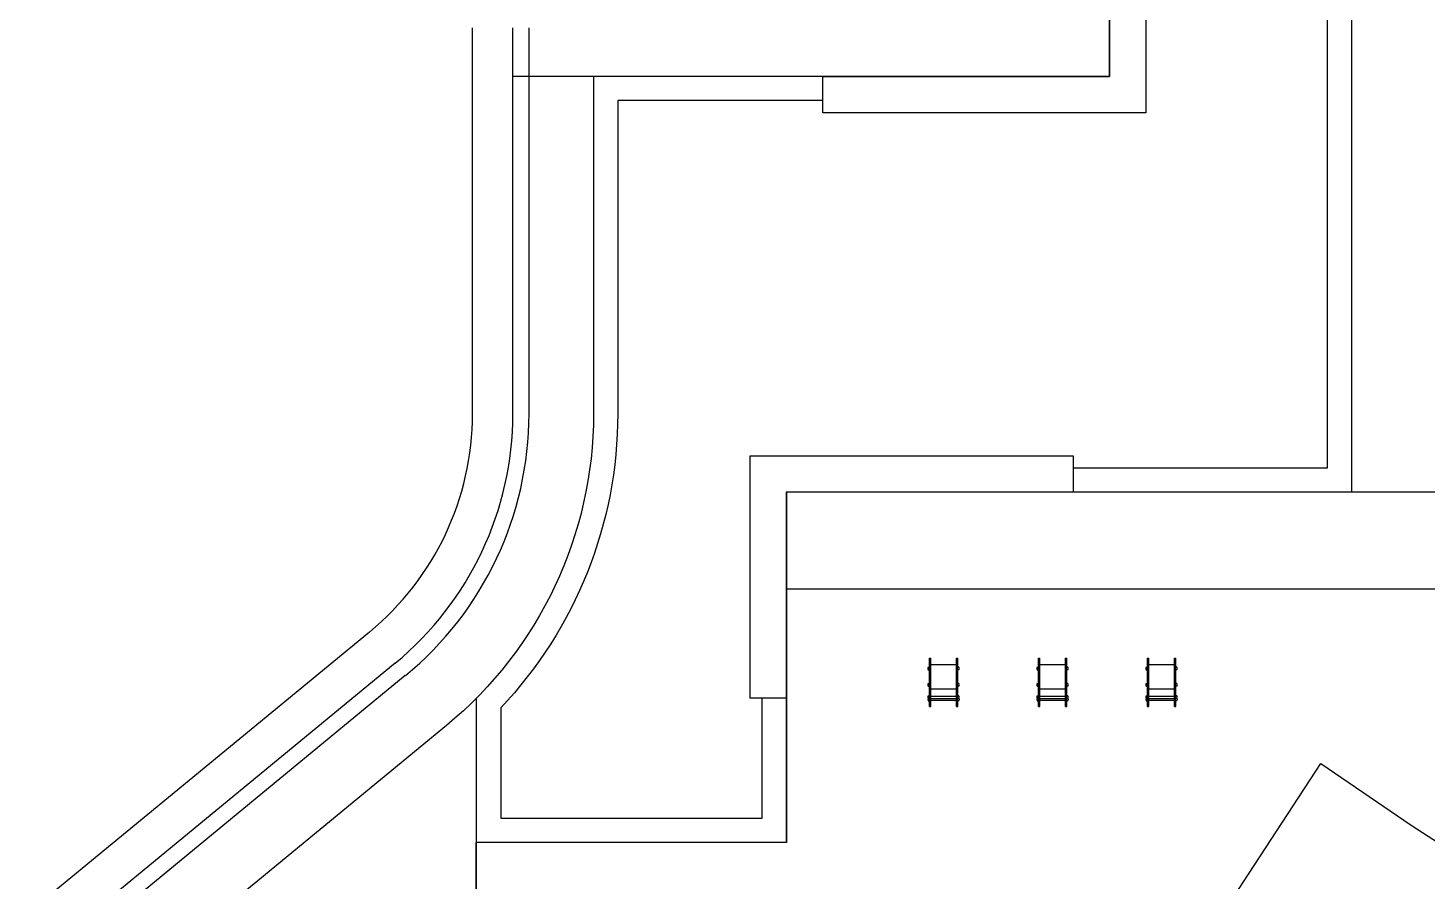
# Model space of a CAD drawing. Header units: millimetres. Extents: x -7616 to 421613, y 91067 to 341353.
# Drawn here: x 171604 to 188930, y 180703 to 191268 of the extents above; entities that cross this region are included whole.
import ezdxf

# ---------------------------------------------------------------- set-up
doc = ezdxf.new("R2010")
doc.units = ezdxf.units.MM
doc.header["$LTSCALE"] = 500
doc.header["$MEASUREMENT"] = 0
doc.linetypes.add('H0', pattern=[0.3, 0.2, -0.1])
doc.layers.add('e-plan', color=9, linetype='CONTINUOUS')

# ---------------------------------------------------------------- blocks, each defined once
blk = doc.blocks.new('A$C633402C3')
at = {"layer": 'e-plan'}
for p, q in [((117706, 92886), (107702, 92886)), ((117710, 92886), (107705, 92886)), ((109478, 91433), (109478, 92032)), ((109478, 92032), (109493, 92032)), ((109478, 91433), (109478, 92032)), ((109478, 92032), (109493, 92032)), ((109478, 91433), (109478, 92032)), ((109478, 92032), (109493, 92032)), ((109478, 91433), (109478, 92032)), ((109478, 92032), (109493, 92032)), ((109493, 91433), (109493, 92032)), ((109493, 91433), (109493, 92032)), ((109493, 91433), (109493, 92032)), ((109493, 91433), (109493, 92032)), ((109813, 91433), (109813, 92032)), ((109813, 92032), (109828, 92032)), ((109813, 91433), (109813, 92032)), ((109813, 92032), (109828, 92032)), ((109813, 91433), (109813, 92032)), ((109813, 92032), (109828, 92032)), ((109813, 91433), (109813, 92032)), ((109813, 92032), (109828, 92032)), ((109828, 91433), (109828, 92032)), ((109828, 91433), (109828, 92032)), ((109828, 91433), (109828, 92032)), ((109828, 91433), (109828, 92032)), ((110828, 91433), (110828, 92032)), ((110828, 92032), (110843, 92032)), ((110828, 91433), (110828, 92032)), ((110828, 92032), (110843, 92032)), ((110828, 91433), (110828, 92032)), ((110828, 92032), (110843, 92032)), ((110828, 91433), (110828, 92032)), ((110828, 92032), (110843, 92032)), ((110843, 91433), (110843, 92032)), ((110843, 91433), (110843, 92032)), ((110843, 91433), (110843, 92032)), ((110843, 91433), (110843, 92032)), ((111163, 91433), (111163, 92032)), ((111163, 92032), (111178, 92032)), ((111163, 91433), (111163, 92032)), ((111163, 92032), (111178, 92032)), ((111163, 91433), (111163, 92032)), ((111163, 92032), (111178, 92032)), ((111163, 91433), (111163, 92032)), ((111163, 92032), (111178, 92032)), ((111178, 91433), (111178, 92032)), ((111178, 91433), (111178, 92032)), ((111178, 91433), (111178, 92032)), ((111178, 91433), (111178, 92032)), ((112178, 91433), (112178, 92032)), ((112178, 92032), (112193, 92032)), ((112178, 91433), (112178, 92032)), ((112178, 92032), (112193, 92032)), ((112178, 91433), (112178, 92032)), ((112178, 92032), (112193, 92032)), ((112178, 91433), (112178, 92032)), ((112178, 92032), (112193, 92032)), ((112193, 91433), (112193, 92032)), ((112193, 91433), (112193, 92032)), ((112193, 91433), (112193, 92032)), ((112193, 91433), (112193, 92032)), ((112513, 91433), (112513, 92032)), ((112513, 92032), (112528, 92032)), ((112513, 91433), (112513, 92032)), ((112513, 92032), (112528, 92032)), ((112513, 91433), (112513, 92032)), ((112513, 92032), (112528, 92032)), ((112513, 91433), (112513, 92032)), ((112513, 92032), (112528, 92032)), ((112528, 91433), (112528, 92032)), ((112528, 91433), (112528, 92032)), ((112528, 91433), (112528, 92032)), ((112528, 91433), (112528, 92032)), ((109463, 91918), (109478, 91918)), ((109463, 91918), (109478, 91918)), ((109463, 91918), (109478, 91918)), ((109463, 91918), (109478, 91918)), ((109463, 91884), (109478, 91884)), ((109463, 91884), (109478, 91884)), ((109463, 91884), (109478, 91884)), ((109463, 91884), (109478, 91884)), ((109493, 91951), (109813, 91951)), ((109493, 91951), (109813, 91951)), ((109493, 91951), (109813, 91951)), ((109493, 91951), (109813, 91951)), ((109843, 91918), (109828, 91918)), ((109843, 91918), (109828, 91918)), ((109843, 91918), (109828, 91918)), ((109843, 91918), (109828, 91918)), ((109843, 91884), (109828, 91884)), ((109843, 91884), (109828, 91884)), ((109843, 91884), (109828, 91884)), ((109843, 91884), (109828, 91884)), ((110813, 91918), (110828, 91918)), ((110813, 91918), (110828, 91918)), ((110813, 91918), (110828, 91918)), ((110813, 91918), (110828, 91918)), ((110813, 91884), (110828, 91884)), ((110813, 91884), (110828, 91884)), ((110813, 91884), (110828, 91884)), ((110813, 91884), (110828, 91884)), ((110843, 91951), (111163, 91951)), ((110843, 91951), (111163, 91951)), ((110843, 91951), (111163, 91951)), ((110843, 91951), (111163, 91951)), ((111193, 91918), (111178, 91918)), ((111193, 91918), (111178, 91918)), ((111193, 91918), (111178, 91918)), ((111193, 91918), (111178, 91918)), ((111193, 91884), (111178, 91884)), ((111193, 91884), (111178, 91884)), ((111193, 91884), (111178, 91884)), ((111193, 91884), (111178, 91884)), ((112163, 91918), (112178, 91918)), ((112163, 91918), (112178, 91918)), ((112163, 91918), (112178, 91918)), ((112163, 91918), (112178, 91918)), ((112163, 91884), (112178, 91884)), ((112163, 91884), (112178, 91884)), ((112163, 91884), (112178, 91884)), ((112163, 91884), (112178, 91884)), ((112193, 91951), (112513, 91951)), ((112193, 91951), (112513, 91951)), ((112193, 91951), (112513, 91951)), ((112193, 91951), (112513, 91951)), ((112543, 91918), (112528, 91918)), ((112543, 91918), (112528, 91918)), ((112543, 91918), (112528, 91918)), ((112543, 91918), (112528, 91918)), ((112543, 91884), (112528, 91884)), ((112543, 91884), (112528, 91884)), ((112543, 91884), (112528, 91884)), ((112543, 91884), (112528, 91884)), ((109463, 91718), (109478, 91718)), ((109463, 91718), (109478, 91718)), ((109463, 91718), (109478, 91718)), ((109463, 91718), (109478, 91718)), ((109463, 91684), (109478, 91684)), ((109463, 91684), (109478, 91684)), ((109463, 91684), (109478, 91684)), ((109463, 91684), (109478, 91684)), ((109843, 91718), (109828, 91718)), ((109843, 91718), (109828, 91718)), ((109843, 91718), (109828, 91718)), ((109843, 91718), (109828, 91718)), ((109843, 91684), (109828, 91684)), ((109843, 91684), (109828, 91684)), ((109843, 91684), (109828, 91684)), ((109843, 91684), (109828, 91684)), ((110813, 91718), (110828, 91718)), ((110813, 91718), (110828, 91718)), ((110813, 91718), (110828, 91718)), ((110813, 91718), (110828, 91718)), ((110813, 91684), (110828, 91684)), ((110813, 91684), (110828, 91684)), ((110813, 91684), (110828, 91684)), ((110813, 91684), (110828, 91684)), ((111193, 91718), (111178, 91718)), ((111193, 91718), (111178, 91718)), ((111193, 91718), (111178, 91718)), ((111193, 91718), (111178, 91718)), ((111193, 91684), (111178, 91684)), ((111193, 91684), (111178, 91684)), ((111193, 91684), (111178, 91684)), ((111193, 91684), (111178, 91684)), ((112163, 91718), (112178, 91718)), ((112163, 91718), (112178, 91718)), ((112163, 91718), (112178, 91718)), ((112163, 91718), (112178, 91718)), ((112163, 91684), (112178, 91684)), ((112163, 91684), (112178, 91684)), ((112163, 91684), (112178, 91684)), ((112163, 91684), (112178, 91684)), ((112543, 91718), (112528, 91718)), ((112543, 91718), (112528, 91718)), ((112543, 91718), (112528, 91718)), ((112543, 91718), (112528, 91718)), ((112543, 91684), (112528, 91684)), ((112543, 91684), (112528, 91684)), ((112543, 91684), (112528, 91684)), ((112543, 91684), (112528, 91684)), ((109463, 91563), (109478, 91563)), ((109463, 91563), (109478, 91563)), ((109463, 91563), (109478, 91563)), ((109463, 91563), (109478, 91563)), ((109463, 91529), (109478, 91529)), ((109463, 91529), (109478, 91529)), ((109463, 91529), (109478, 91529)), ((109463, 91529), (109478, 91529)), ((109463, 91504), (109478, 91504)), ((109463, 91504), (109478, 91504)), ((109463, 91504), (109478, 91504)), ((109463, 91504), (109478, 91504)), ((109493, 91651), (109813, 91651)), ((109493, 91651), (109813, 91651)), ((109493, 91651), (109813, 91651)), ((109493, 91651), (109813, 91651)), ((109493, 91558), (109813, 91558)), ((109493, 91558), (109813, 91558)), ((109493, 91558), (109813, 91558)), ((109493, 91558), (109813, 91558)), ((109493, 91533), (109813, 91533)), ((109493, 91533), (109813, 91533)), ((109493, 91533), (109813, 91533)), ((109493, 91533), (109813, 91533)), ((109493, 91509), (109813, 91509)), ((109493, 91509), (109813, 91509)), ((109493, 91509), (109813, 91509)), ((109493, 91509), (109813, 91509)), ((109843, 91563), (109828, 91563)), ((109843, 91563), (109828, 91563)), ((109843, 91563), (109828, 91563)), ((109843, 91563), (109828, 91563)), ((109843, 91529), (109828, 91529)), ((109843, 91529), (109828, 91529)), ((109843, 91529), (109828, 91529)), ((109843, 91529), (109828, 91529)), ((109843, 91504), (109828, 91504)), ((109843, 91504), (109828, 91504)), ((109843, 91504), (109828, 91504)), ((109843, 91504), (109828, 91504)), ((110813, 91563), (110828, 91563)), ((110813, 91563), (110828, 91563)), ((110813, 91563), (110828, 91563)), ((110813, 91563), (110828, 91563)), ((110813, 91529), (110828, 91529)), ((110813, 91529), (110828, 91529)), ((110813, 91529), (110828, 91529)), ((110813, 91529), (110828, 91529)), ((110813, 91504), (110828, 91504)), ((110813, 91504), (110828, 91504)), ((110813, 91504), (110828, 91504)), ((110813, 91504), (110828, 91504)), ((110843, 91651), (111163, 91651)), ((110843, 91651), (111163, 91651)), ((110843, 91651), (111163, 91651)), ((110843, 91651), (111163, 91651)), ((110843, 91558), (111163, 91558)), ((110843, 91558), (111163, 91558)), ((110843, 91558), (111163, 91558)), ((110843, 91558), (111163, 91558)), ((110843, 91533), (111163, 91533)), ((110843, 91533), (111163, 91533)), ((110843, 91533), (111163, 91533)), ((110843, 91533), (111163, 91533)), ((110843, 91509), (111163, 91509)), ((110843, 91509), (111163, 91509)), ((110843, 91509), (111163, 91509)), ((110843, 91509), (111163, 91509)), ((111193, 91563), (111178, 91563)), ((111193, 91563), (111178, 91563)), ((111193, 91563), (111178, 91563)), ((111193, 91563), (111178, 91563)), ((111193, 91529), (111178, 91529)), ((111193, 91529), (111178, 91529)), ((111193, 91529), (111178, 91529)), ((111193, 91529), (111178, 91529)), ((111193, 91504), (111178, 91504)), ((111193, 91504), (111178, 91504)), ((111193, 91504), (111178, 91504)), ((111193, 91504), (111178, 91504)), ((112163, 91563), (112178, 91563)), ((112163, 91563), (112178, 91563)), ((112163, 91563), (112178, 91563)), ((112163, 91563), (112178, 91563)), ((112163, 91529), (112178, 91529)), ((112163, 91529), (112178, 91529)), ((112163, 91529), (112178, 91529)), ((112163, 91529), (112178, 91529)), ((112163, 91504), (112178, 91504)), ((112163, 91504), (112178, 91504)), ((112163, 91504), (112178, 91504)), ((112163, 91504), (112178, 91504)), ((112193, 91651), (112513, 91651)), ((112193, 91651), (112513, 91651)), ((112193, 91651), (112513, 91651)), ((112193, 91651), (112513, 91651)), ((112193, 91558), (112513, 91558)), ((112193, 91558), (112513, 91558)), ((112193, 91558), (112513, 91558)), ((112193, 91558), (112513, 91558)), ((112193, 91533), (112513, 91533)), ((112193, 91533), (112513, 91533)), ((112193, 91533), (112513, 91533)), ((112193, 91533), (112513, 91533)), ((112193, 91509), (112513, 91509)), ((112193, 91509), (112513, 91509)), ((112193, 91509), (112513, 91509)), ((112193, 91509), (112513, 91509)), ((112543, 91563), (112528, 91563)), ((112543, 91563), (112528, 91563)), ((112543, 91563), (112528, 91563)), ((112543, 91563), (112528, 91563)), ((112543, 91529), (112528, 91529)), ((112543, 91529), (112528, 91529)), ((112543, 91529), (112528, 91529)), ((112543, 91529), (112528, 91529)), ((112543, 91504), (112528, 91504)), ((112543, 91504), (112528, 91504)), ((112543, 91504), (112528, 91504)), ((112543, 91504), (112528, 91504)), ((109478, 91433), (109493, 91433)), ((109478, 91433), (109493, 91433)), ((109478, 91433), (109493, 91433)), ((109478, 91433), (109493, 91433)), ((109813, 91433), (109828, 91433)), ((109813, 91433), (109828, 91433)), ((109813, 91433), (109828, 91433)), ((109813, 91433), (109828, 91433)), ((110828, 91433), (110843, 91433)), ((110828, 91433), (110843, 91433)), ((110828, 91433), (110843, 91433)), ((110828, 91433), (110843, 91433)), ((111163, 91433), (111178, 91433)), ((111163, 91433), (111178, 91433)), ((111163, 91433), (111178, 91433)), ((111163, 91433), (111178, 91433)), ((112178, 91433), (112193, 91433)), ((112178, 91433), (112193, 91433)), ((112178, 91433), (112193, 91433)), ((112178, 91433), (112193, 91433)), ((112513, 91433), (112528, 91433)), ((112513, 91433), (112528, 91433)), ((112513, 91433), (112528, 91433)), ((112513, 91433), (112528, 91433)), ((103864, 78586), (103864, 89748))]:
    blk.add_line(p, q, dxfattribs=at)
for points in [[(124405, 100736), (116705, 100736), (116705, 103136), (116705, 100736), (124405, 100736), (124405, 86436), (117710, 86436), (117710, 78586), (103867, 78586), (103867, 89748)], [(128055, 103136), (111705, 103136), (111705, 99236), (104317, 99236)], [(114705, 103136), (114705, 94086)], [(111255, 94386), (114405, 94386), (114405, 102836), (112005, 102836), (112005, 101786)], [(124402, 94086), (107702, 94086), (107702, 89748), (103864, 89748)], [(124405, 94086), (107705, 94086), (107705, 89748), (103867, 89748), (103867, 91536)]]:
    blk.add_lwpolyline(points, dxfattribs=at)
for points in [[(111705, 101786), (112155, 101786), (112155, 98786), (108155, 98786), (108155, 99236), (111705, 99236)], [(107705, 91536), (107255, 91536), (107255, 94536), (111255, 94536), (111255, 94086), (107705, 94086)]]:
    blk.add_lwpolyline(points, close=True, dxfattribs=at)
for points in [[(105317, 99236), (105317, 95057, -0.224207), (103494, 91196), (97164, 85987, 0.224207), (95341, 82126), (95341, 80936)], [(108155, 98936), (105617, 98936), (105617, 95057, -0.191715), (104167, 91415), (104167, 90048), (107405, 90048), (107405, 91536)], [(112408, 87794), (114325, 90727), (115443, 89964), (116811, 89080), (116789, 89046), (116812, 89031), (114873, 86082), (114628, 85704), (114626, 85706), (114532, 85564, -0.097766), (114720, 84613), (114720, 84262)]]:
    blk.add_lwpolyline(points, format="xyb", dxfattribs=at)
for centre, start_param, end_param in [((109489, 91901), 0.998694, 2.142899), ((109489, 91901), 0.998694, 2.142899), ((109489, 91901), 0.998694, 2.142899), ((109489, 91901), 0.998694, 2.142899), ((109816, 91901), 4.140286, 5.284492), ((109816, 91901), 4.140286, 5.284492), ((109816, 91901), 4.140286, 5.284492), ((109816, 91901), 4.140286, 5.284492), ((110839, 91901), 0.998694, 2.142899), ((110839, 91901), 0.998694, 2.142899), ((110839, 91901), 0.998694, 2.142899), ((110839, 91901), 0.998694, 2.142899), ((111166, 91901), 4.140286, 5.284492), ((111166, 91901), 4.140286, 5.284492), ((111166, 91901), 4.140286, 5.284492), ((111166, 91901), 4.140286, 5.284492), ((112189, 91901), 0.998694, 2.142899), ((112189, 91901), 0.998694, 2.142899), ((112189, 91901), 0.998694, 2.142899), ((112189, 91901), 0.998694, 2.142899), ((112516, 91901), 4.140286, 5.284492), ((112516, 91901), 4.140286, 5.284492), ((112516, 91901), 4.140286, 5.284492), ((112516, 91901), 4.140286, 5.284492), ((109489, 91701), 0.998694, 2.142899), ((109489, 91701), 0.998694, 2.142899), ((109489, 91701), 0.998694, 2.142899), ((109489, 91701), 0.998694, 2.142899), ((109816, 91701), 4.140286, 5.284492), ((109816, 91701), 4.140286, 5.284492), ((109816, 91701), 4.140286, 5.284492), ((109816, 91701), 4.140286, 5.284492), ((110839, 91701), 0.998694, 2.142899), ((110839, 91701), 0.998694, 2.142899), ((110839, 91701), 0.998694, 2.142899), ((110839, 91701), 0.998694, 2.142899), ((111166, 91701), 4.140286, 5.284492), ((111166, 91701), 4.140286, 5.284492), ((111166, 91701), 4.140286, 5.284492), ((111166, 91701), 4.140286, 5.284492), ((112189, 91701), 0.998694, 2.142899), ((112189, 91701), 0.998694, 2.142899), ((112189, 91701), 0.998694, 2.142899), ((112189, 91701), 0.998694, 2.142899), ((112516, 91701), 4.140286, 5.284492), ((112516, 91701), 4.140286, 5.284492), ((112516, 91701), 4.140286, 5.284492), ((112516, 91701), 4.140286, 5.284492), ((109489, 91546), 0.998693, 2.142899), ((109489, 91546), 0.998693, 2.142899), ((109489, 91546), 0.998693, 2.142899), ((109489, 91546), 0.998693, 2.142899), ((109489, 91521), 1.169, 2.142897), ((109489, 91521), 1.169, 2.142897), ((109489, 91521), 1.169, 2.142897), ((109489, 91521), 1.169, 2.142897), ((109816, 91546), 4.140286, 5.284492), ((109816, 91546), 4.140286, 5.284492), ((109816, 91546), 4.140286, 5.284492), ((109816, 91546), 4.140286, 5.284492), ((109816, 91521), 4.140288, 5.114186), ((109816, 91521), 4.140288, 5.114186), ((109816, 91521), 4.140288, 5.114186), ((109816, 91521), 4.140288, 5.114186), ((110839, 91546), 0.998693, 2.142899), ((110839, 91546), 0.998693, 2.142899), ((110839, 91546), 0.998693, 2.142899), ((110839, 91546), 0.998693, 2.142899), ((110839, 91521), 1.169, 2.142897), ((110839, 91521), 1.169, 2.142897), ((110839, 91521), 1.169, 2.142897), ((110839, 91521), 1.169, 2.142897), ((111166, 91546), 4.140286, 5.284492), ((111166, 91546), 4.140286, 5.284492), ((111166, 91546), 4.140286, 5.284492), ((111166, 91546), 4.140286, 5.284492), ((111166, 91521), 4.140288, 5.114186), ((111166, 91521), 4.140288, 5.114186), ((111166, 91521), 4.140288, 5.114186), ((111166, 91521), 4.140288, 5.114186), ((112189, 91546), 0.998693, 2.142899), ((112189, 91546), 0.998693, 2.142899), ((112189, 91546), 0.998693, 2.142899), ((112189, 91546), 0.998693, 2.142899), ((112189, 91521), 1.169, 2.142897), ((112189, 91521), 1.169, 2.142897), ((112189, 91521), 1.169, 2.142897), ((112189, 91521), 1.169, 2.142897), ((112516, 91546), 4.140286, 5.284492), ((112516, 91546), 4.140286, 5.284492), ((112516, 91546), 4.140286, 5.284492), ((112516, 91546), 4.140286, 5.284492), ((112516, 91521), 4.140288, 5.114186), ((112516, 91521), 4.140288, 5.114186), ((112516, 91521), 4.140288, 5.114186), ((112516, 91521), 4.140288, 5.114186)]:
    blk.add_ellipse(centre, major_axis=(0, 31.4), ratio=0.999998, start_param=start_param, end_param=end_param, dxfattribs=at)

msp = doc.modelspace()

# ---------------------------------------------------------------- linework, layer by layer
at = {"layer": 'e-plan'}
for p, q in [((177109, 186490), (177109, 191268)), ((177609, 186490), (177609, 191268)), ((177809, 186490), (177809, 191268)), ((175833, 183787), (165209, 175045)), ((176150, 183401), (165526, 174659)), ((176277, 183247), (165645, 174497))]:
    msp.add_line(p, q, dxfattribs=at)
for radius in [3500, 4000, 4200]:
    msp.add_arc((173609, 186490), radius, 309.4515, 0, dxfattribs=at)

# ---------------------------------------------------------------- block references
at = {"layer": 'e-plan', "linetype": 'H0'}
msp.add_blockref('A$C633402C3', (73291, 91433), dxfattribs=at)

doc.saveas('drawing.dxf')
